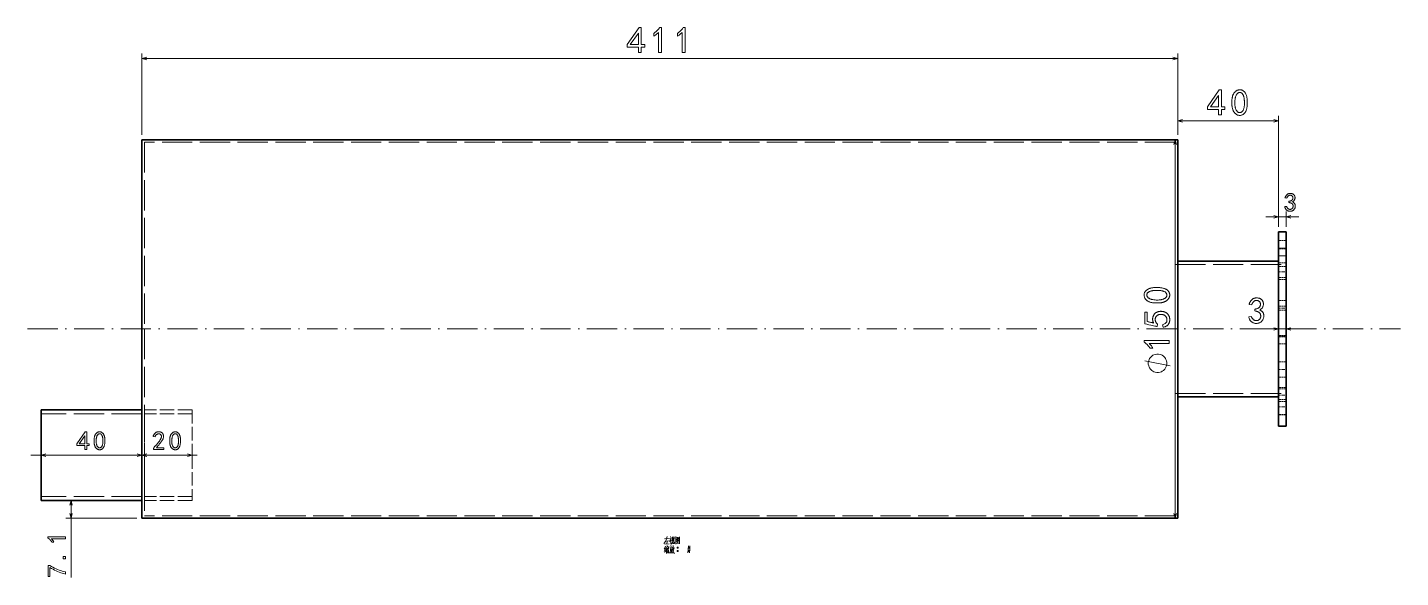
# Model space of a CAD drawing. Extents: x 89 to 955, y 8 to 823.
# Drawn here: x 410 to 955, y 605 to 823 of the extents above; entities that cross this region are included whole.
import ezdxf

# ---------------------------------------------------------------- set-up
doc = ezdxf.new("R2010")
doc.units = 0
doc.linetypes.add('DASHDOT', pattern=[18.5, 12, -3, 0.5, -3])
doc.linetypes.add('DASHED', pattern=[15, 12, -3])

msp = doc.modelspace()

# ---------------------------------------------------------------- linework, layer by layer
at = {"color": 3, "lineweight": 13}
for p, q in [((455.13, 780.56), (455.13, 812.75)), ((866.13, 780.56), (866.13, 812.75)), ((455.13, 810.75), (866.13, 810.75)), ((866.13, 780.56), (866.13, 788.01)), ((866.13, 786.01), (906.13, 786.01)), ((906.13, 744.06), (906.13, 788.01)), ((865.13, 628.56), (865.13, 778.56)), ((901.13, 748.06), (914.13, 748.06)), ((906.13, 744.06), (906.13, 750.06)), ((909.13, 744.06), (909.13, 750.06)), ((893.73, 703.56), (914.13, 703.56)), ((415.13, 653.56), (455.13, 653.56)), ((455.13, 653.56), (475.13, 653.56)), ((454.13, 635.66), (425.01, 635.66)), ((427.01, 605.08), (427.01, 635.66)), ((453.13, 628.56), (425.01, 628.56))]:
    msp.add_line(p, q, dxfattribs=at)
at = {"color": 7, "lineweight": 35}
for p, q in [((455.13, 778.56), (455.13, 703.56)), ((456.13, 778.56), (455.13, 778.56)), ((865.13, 778.56), (456.13, 778.56)), ((865.13, 778.56), (866.13, 778.56)), ((866.13, 703.56), (866.13, 778.56)), ((906.13, 703.56), (906.13, 742.06)), ((906.13, 742.06), (909.13, 742.06)), ((909.13, 703.56), (909.13, 742.06)), ((866.13, 730.46), (906.13, 730.46)), ((455.13, 703.56), (455.13, 628.56)), ((866.13, 628.56), (866.13, 703.56)), ((906.13, 665.06), (906.13, 703.56)), ((909.13, 665.06), (909.13, 703.56)), ((866.13, 676.66), (906.13, 676.66)), ((415.13, 671.46), (415.13, 653.56)), ((455.13, 671.46), (415.13, 671.46)), ((906.13, 665.06), (909.13, 665.06)), ((415.13, 653.56), (415.13, 635.66)), ((455.13, 635.66), (415.13, 635.66)), ((456.13, 628.56), (455.13, 628.56)), ((865.13, 628.56), (456.13, 628.56)), ((865.13, 628.56), (866.13, 628.56))]:
    msp.add_line(p, q, dxfattribs=at)
at = {"color": 7, "linetype": 'DASHED', "lineweight": 13}
for p, q in [((456.13, 777.56), (456.13, 703.56)), ((865.13, 777.56), (456.13, 777.56)), ((865.13, 777.56), (865.13, 703.56)), ((865.13, 729.06), (909.13, 729.06)), ((456.13, 703.56), (456.13, 629.56)), ((865.13, 703.56), (865.13, 629.56)), ((865.13, 678.06), (909.13, 678.06)), ((455.13, 669.96), (415.13, 669.96)), ((455.13, 637.16), (415.13, 637.16)), ((865.13, 629.56), (456.13, 629.56))]:
    msp.add_line(p, q, dxfattribs=at)
at = {"color": 7, "linetype": 'DASHDOT', "lineweight": 13, "ltscale": 0.089999}
for p, q in [((905.83, 735.56), (909.43, 735.56)), ((905.83, 732.56), (909.43, 732.56)), ((905.83, 726.19), (909.43, 726.19)), ((905.83, 711.84), (909.43, 711.84)), ((905.83, 700.77), (909.43, 700.77)), ((905.83, 687.56), (909.43, 687.56)), ((905.83, 677.35), (909.43, 677.35)), ((905.83, 672.65), (909.43, 672.65))]:
    msp.add_line(p, q, dxfattribs=at)
at = {"color": 7, "linetype": 'DASHED', "lineweight": 13, "ltscale": 0.075}
for p, q in [((906.13, 738.61), (909.13, 738.61)), ((906.13, 735.61), (909.13, 735.61)), ((906.13, 735.61), (909.13, 735.61)), ((906.13, 735.33), (909.13, 735.33)), ((906.13, 735.33), (909.13, 735.33)), ((906.13, 732.51), (909.13, 732.51)), ((906.13, 729.8), (909.13, 729.8)), ((906.13, 729.8), (909.13, 729.8)), ((906.13, 728.35), (909.13, 728.35)), ((906.13, 728.35), (909.13, 728.35)), ((906.13, 724.03), (909.13, 724.03)), ((906.13, 724.03), (909.13, 724.03)), ((906.13, 723.14), (909.13, 723.14)), ((906.13, 723.14), (909.13, 723.14)), ((906.13, 714.89), (909.13, 714.89)), ((906.13, 714.89), (909.13, 714.89)), ((906.13, 712.63), (909.13, 712.63)), ((906.13, 712.63), (909.13, 712.63)), ((906.13, 711.05), (909.13, 711.05)), ((906.13, 711.05), (909.13, 711.05)), ((906.13, 701.04), (909.13, 701.04)), ((906.13, 701.04), (909.13, 701.04)), ((906.13, 700.51), (909.13, 700.51)), ((906.13, 700.51), (909.13, 700.51)), ((906.13, 697.72), (909.13, 697.72)), ((906.13, 697.72), (909.13, 697.72)), ((906.13, 690.61), (909.13, 690.61)), ((906.13, 690.61), (909.13, 690.61)), ((906.13, 684.51), (909.13, 684.51)), ((906.13, 684.51), (909.13, 684.51)), ((906.13, 680.4), (909.13, 680.4)), ((906.13, 680.4), (909.13, 680.4)), ((906.13, 679.85), (909.13, 679.85)), ((906.13, 679.85), (909.13, 679.85)), ((906.13, 675.6), (909.13, 675.6)), ((906.13, 675.6), (909.13, 675.6)), ((906.13, 674.85), (909.13, 674.85)), ((906.13, 674.85), (909.13, 674.85)), ((906.13, 669.71), (909.13, 669.71)), ((906.13, 669.71), (909.13, 669.71)), ((906.13, 669.6), (909.13, 669.6)), ((906.13, 669.6), (909.13, 669.6))]:
    msp.add_line(p, q, dxfattribs=at)
at = {"color": 7, "linetype": 'DASHDOT', "lineweight": 13}
for p, q in [((409.73, 703.56), (954.53, 703.56)), ((459.13, 653.56), (411.13, 653.56)), ((477.03, 653.56), (454.23, 653.56))]:
    msp.add_line(p, q, dxfattribs=at)
at = {"color": 7, "linetype": 'DASHED', "lineweight": 13, "ltscale": 0.475}
for p, q in [((475.13, 671.46), (456.13, 671.46)), ((475.13, 669.96), (456.13, 669.96)), ((475.13, 637.16), (456.13, 637.16)), ((475.13, 635.66), (456.13, 635.66))]:
    msp.add_line(p, q, dxfattribs=at)
at = {"color": 7, "linetype": 'DASHED', "lineweight": 13, "ltscale": 0.447501}
for p, q in [((475.13, 671.46), (475.13, 653.56)), ((475.13, 653.56), (475.13, 635.66))]:
    msp.add_line(p, q, dxfattribs=at)
at = {"color": 7, "linetype": 'DASHED', "lineweight": 13, "ltscale": 0.410001}
for p, q in [((455.13, 669.96), (455.13, 653.56)), ((456.13, 669.96), (456.13, 653.56)), ((455.13, 653.56), (455.13, 637.16)), ((456.13, 653.56), (456.13, 637.16))]:
    msp.add_line(p, q, dxfattribs=at)
at = {"color": 3, "lineweight": 13}
for points in [[(652.16, 815.29), (647.71, 815.29), (647.71, 816.27), (652.39, 823.04), (653.26, 823.04), (653.26, 816.27), (654.64, 816.27), (654.64, 815.29), (653.26, 815.29), (653.26, 813.09), (652.16, 813.09)], [(660.13, 821.07), (659.98, 820.92), (659.82, 820.77), (659.65, 820.62), (659.47, 820.48), (659.28, 820.33), (659.09, 820.19), (658.88, 820.05), (658.67, 819.9), (658.45, 819.76), (658.23, 819.62), (658.23, 820.72), (658.51, 820.92), (658.78, 821.13), (659.05, 821.34), (659.3, 821.56), (659.54, 821.79), (659.77, 822.03), (659.99, 822.27), (660.21, 822.52), (660.41, 822.77), (660.6, 823.04), (661.29, 823.04), (661.29, 813.09), (660.13, 813.09)], [(669.5, 821.07), (669.34, 820.92), (669.18, 820.77), (669.01, 820.62), (668.83, 820.48), (668.65, 820.33), (668.45, 820.19), (668.25, 820.05), (668.04, 819.9), (667.82, 819.76), (667.59, 819.62), (667.59, 820.72), (667.87, 820.92), (668.15, 821.13), (668.41, 821.34), (668.66, 821.56), (668.91, 821.79), (669.14, 822.03), (669.36, 822.27), (669.57, 822.52), (669.77, 822.77), (669.96, 823.04), (670.65, 823.04), (670.65, 813.09), (669.5, 813.09)], [(652.16, 816.27), (652.16, 820.84), (648.92, 816.27)], [(882.36, 790.55), (877.91, 790.55), (877.91, 791.54), (882.59, 798.3), (883.45, 798.3), (883.45, 791.54), (884.84, 791.54), (884.84, 790.55), (883.45, 790.55), (883.45, 788.36), (882.36, 788.36)], [(882.36, 791.54), (882.36, 796.1), (879.12, 791.54)], [(887.62, 793.88), (887.63, 794.18), (887.65, 794.46), (887.68, 794.74), (887.71, 795), (887.75, 795.25), (887.8, 795.49), (887.85, 795.71), (887.91, 795.92), (887.98, 796.12), (888.05, 796.3), (888.13, 796.48), (888.21, 796.65), (888.3, 796.81), (888.4, 796.97), (888.51, 797.12), (888.62, 797.26), (888.73, 797.4), (888.85, 797.53), (888.98, 797.66), (889.12, 797.78), (889.26, 797.89), (889.41, 797.99), (889.56, 798.07), (889.73, 798.15), (889.89, 798.21), (890.07, 798.26), (890.25, 798.3), (890.43, 798.33), (890.63, 798.35), (890.82, 798.36), (891.02, 798.35), (891.22, 798.32), (891.41, 798.28), (891.59, 798.22), (891.77, 798.15), (891.94, 798.05), (892.11, 797.95), (892.28, 797.82), (892.43, 797.68), (892.59, 797.52), (892.73, 797.35), (892.87, 797.17), (892.99, 796.98), (893.11, 796.78), (893.21, 796.57), (893.3, 796.36), (893.38, 796.13), (893.46, 795.9), (893.52, 795.66), (893.57, 795.41), (893.61, 795.15), (893.65, 794.88), (893.68, 794.61), (893.7, 794.33), (893.72, 794.04), (893.73, 793.75), (893.74, 793.44), (893.74, 793.13), (893.73, 792.81), (893.71, 792.49), (893.69, 792.17), (893.66, 791.85), (893.63, 791.56), (893.58, 791.27), (893.53, 790.99), (893.47, 790.73), (893.4, 790.48), (893.32, 790.24), (893.23, 790.02), (893.14, 789.8), (893.03, 789.6), (892.92, 789.41), (892.8, 789.23), (892.67, 789.07), (892.52, 788.92), (892.37, 788.78), (892.21, 788.66), (892.04, 788.54), (891.85, 788.44), (891.66, 788.36), (891.47, 788.28), (891.27, 788.23), (891.07, 788.19), (890.88, 788.18), (890.68, 788.18), (890.48, 788.19), (890.29, 788.23), (890.09, 788.28), (889.89, 788.35), (889.7, 788.44), (889.51, 788.54), (889.33, 788.65), (889.16, 788.77), (889, 788.89), (888.86, 789.01), (888.73, 789.15), (888.61, 789.29), (888.5, 789.43), (888.4, 789.58), (888.31, 789.74), (888.23, 789.91), (888.16, 790.07), (888.09, 790.24), (888.02, 790.4), (887.96, 790.57), (887.91, 790.75), (887.86, 790.92), (887.81, 791.09), (887.77, 791.27), (887.73, 791.45), (887.7, 791.63), (887.67, 791.83), (887.65, 792.04), (887.63, 792.27), (887.62, 792.5), (887.61, 792.75), (887.6, 793.01), (887.6, 793.29), (887.61, 793.58)], [(888.83, 794.22), (888.8, 793.91), (888.78, 793.6), (888.77, 793.3), (888.77, 793.01), (888.77, 792.72), (888.79, 792.44), (888.81, 792.17), (888.85, 791.9), (888.89, 791.64), (888.95, 791.39), (889.01, 791.15), (889.08, 790.92), (889.15, 790.71), (889.24, 790.51), (889.33, 790.33), (889.43, 790.16), (889.53, 790.01), (889.65, 789.86), (889.77, 789.74), (889.9, 789.63), (890.03, 789.53), (890.17, 789.45), (890.3, 789.39), (890.44, 789.35), (890.57, 789.32), (890.71, 789.31), (890.84, 789.31), (890.98, 789.33), (891.12, 789.37), (891.26, 789.43), (891.39, 789.5), (891.52, 789.58), (891.64, 789.67), (891.75, 789.78), (891.86, 789.9), (891.96, 790.04), (892.05, 790.18), (892.13, 790.34), (892.2, 790.51), (892.27, 790.7), (892.33, 790.89), (892.38, 791.09), (892.43, 791.29), (892.47, 791.49), (892.51, 791.69), (892.54, 791.9), (892.56, 792.12), (892.58, 792.33), (892.58, 792.55), (892.59, 792.78), (892.59, 793), (892.58, 793.22), (892.58, 793.44), (892.57, 793.65), (892.57, 793.85), (892.56, 794.06), (892.55, 794.26), (892.53, 794.45), (892.52, 794.64), (892.5, 794.83), (892.48, 795.01), (892.45, 795.19), (892.42, 795.37), (892.38, 795.54), (892.33, 795.71), (892.27, 795.88), (892.21, 796.04), (892.14, 796.2), (892.06, 796.35), (891.98, 796.51), (891.89, 796.65), (891.8, 796.78), (891.69, 796.89), (891.59, 796.99), (891.48, 797.08), (891.36, 797.15), (891.23, 797.2), (891.1, 797.25), (890.97, 797.27), (890.82, 797.29), (890.68, 797.28), (890.54, 797.27), (890.41, 797.23), (890.27, 797.19), (890.15, 797.12), (890.02, 797.04), (889.9, 796.94), (889.78, 796.83), (889.66, 796.71), (889.55, 796.56), (889.45, 796.41), (889.35, 796.23), (889.26, 796.04), (889.17, 795.83), (889.1, 795.6), (889.03, 795.36), (888.97, 795.1), (888.91, 794.83), (888.87, 794.53)], [(908.59, 752.04), (909.32, 752.16), (909.35, 752.06), (909.39, 751.96), (909.43, 751.86), (909.48, 751.77), (909.53, 751.68), (909.58, 751.59), (909.64, 751.51), (909.71, 751.43), (909.77, 751.36), (909.84, 751.29), (909.92, 751.22), (910, 751.17), (910.08, 751.12), (910.16, 751.07), (910.25, 751.04), (910.35, 751.01), (910.44, 750.99), (910.54, 750.97), (910.65, 750.97), (910.75, 750.97), (910.86, 750.97), (910.96, 750.99), (911.06, 751.01), (911.16, 751.05), (911.24, 751.09), (911.33, 751.14), (911.41, 751.19), (911.49, 751.26), (911.56, 751.33), (911.62, 751.41), (911.69, 751.5), (911.74, 751.59), (911.79, 751.68), (911.82, 751.77), (911.86, 751.87), (911.88, 751.96), (911.9, 752.07), (911.91, 752.17), (911.91, 752.27), (911.91, 752.38), (911.9, 752.49), (911.88, 752.59), (911.85, 752.69), (911.82, 752.78), (911.78, 752.87), (911.74, 752.95), (911.68, 753.03), (911.62, 753.1), (911.56, 753.17), (911.48, 753.23), (911.4, 753.29), (911.31, 753.35), (911.21, 753.4), (911.1, 753.45), (910.98, 753.49), (910.85, 753.53), (910.72, 753.57), (910.57, 753.6), (910.41, 753.63), (910.25, 753.66), (910.25, 754.18), (910.41, 754.2), (910.57, 754.23), (910.72, 754.26), (910.85, 754.29), (910.98, 754.33), (911.1, 754.38), (911.21, 754.43), (911.31, 754.49), (911.4, 754.56), (911.48, 754.63), (911.56, 754.7), (911.62, 754.78), (911.67, 754.87), (911.72, 754.95), (911.76, 755.05), (911.79, 755.14), (911.81, 755.25), (911.83, 755.35), (911.83, 755.46), (911.83, 755.58), (911.81, 755.69), (911.79, 755.8), (911.76, 755.9), (911.72, 756), (911.67, 756.08), (911.62, 756.17), (911.55, 756.24), (911.48, 756.31), (911.39, 756.37), (911.3, 756.43), (911.2, 756.48), (911.1, 756.51), (911, 756.54), (910.9, 756.56), (910.8, 756.57), (910.7, 756.58), (910.59, 756.57), (910.48, 756.55), (910.38, 756.52), (910.27, 756.49), (910.16, 756.44), (910.06, 756.38), (909.96, 756.3), (909.87, 756.21), (909.78, 756.1), (909.69, 755.98), (909.61, 755.85), (909.54, 755.7), (909.47, 755.53), (909.4, 755.36), (908.67, 755.48), (908.72, 755.62), (908.77, 755.76), (908.83, 755.89), (908.89, 756.02), (908.96, 756.14), (909.03, 756.26), (909.1, 756.38), (909.18, 756.49), (909.25, 756.59), (909.34, 756.69), (909.43, 756.78), (909.52, 756.87), (909.62, 756.95), (909.73, 757.01), (909.84, 757.08), (909.96, 757.13), (910.08, 757.17), (910.21, 757.21), (910.35, 757.24), (910.49, 757.26), (910.64, 757.27), (910.78, 757.28), (910.91, 757.28), (911.04, 757.27), (911.17, 757.25), (911.3, 757.23), (911.42, 757.2), (911.54, 757.17), (911.65, 757.12), (911.77, 757.08), (911.87, 757.02), (911.97, 756.96), (912.06, 756.89), (912.15, 756.82), (912.23, 756.74), (912.3, 756.66), (912.37, 756.57), (912.43, 756.47), (912.49, 756.37), (912.53, 756.27), (912.58, 756.16), (912.61, 756.04), (912.63, 755.93), (912.65, 755.81), (912.66, 755.69), (912.66, 755.57), (912.66, 755.45), (912.64, 755.33), (912.62, 755.2), (912.6, 755.07), (912.56, 754.94), (912.51, 754.82), (912.44, 754.7), (912.37, 754.58), (912.28, 754.47), (912.18, 754.35), (912.07, 754.25), (911.95, 754.14), (911.81, 754.04), (911.66, 753.94), (911.78, 753.89), (911.88, 753.83), (911.98, 753.77), (912.08, 753.71), (912.17, 753.64), (912.25, 753.56), (912.33, 753.48), (912.4, 753.4), (912.47, 753.31), (912.53, 753.21), (912.59, 753.11), (912.64, 753.01), (912.68, 752.89), (912.71, 752.77), (912.74, 752.65), (912.75, 752.52), (912.76, 752.38), (912.76, 752.24), (912.75, 752.09), (912.74, 751.94), (912.71, 751.78), (912.68, 751.63), (912.63, 751.49), (912.58, 751.35), (912.51, 751.22), (912.43, 751.1), (912.35, 750.98), (912.25, 750.87), (912.15, 750.76), (912.03, 750.66), (911.91, 750.57), (911.78, 750.49), (911.65, 750.42), (911.52, 750.35), (911.38, 750.3), (911.24, 750.26), (911.1, 750.23), (910.95, 750.21), (910.81, 750.2), (910.65, 750.2), (910.5, 750.21), (910.35, 750.22), (910.21, 750.25), (910.07, 750.28), (909.93, 750.33), (909.8, 750.38), (909.68, 750.44), (909.55, 750.51), (909.43, 750.59), (909.32, 750.68), (909.21, 750.78), (909.11, 750.89), (909.01, 751), (908.93, 751.12), (908.85, 751.25), (908.78, 751.39), (908.72, 751.54), (908.67, 751.7), (908.63, 751.86)], [(857.26, 713.88), (856.96, 713.89), (856.68, 713.91), (856.4, 713.94), (856.14, 713.98), (855.89, 714.02), (855.65, 714.06), (855.43, 714.11), (855.22, 714.17), (855.02, 714.24), (854.84, 714.31), (854.66, 714.39), (854.49, 714.47), (854.33, 714.57), (854.17, 714.66), (854.02, 714.77), (853.88, 714.88), (853.74, 714.99), (853.61, 715.12), (853.48, 715.25), (853.36, 715.38), (853.25, 715.52), (853.15, 715.67), (853.07, 715.83), (852.99, 715.99), (852.93, 716.15), (852.88, 716.33), (852.84, 716.51), (852.81, 716.69), (852.79, 716.89), (852.78, 717.09), (852.79, 717.29), (852.82, 717.48), (852.86, 717.67), (852.92, 717.85), (852.99, 718.03), (853.09, 718.21), (853.2, 718.37), (853.32, 718.54), (853.46, 718.7), (853.62, 718.85), (853.79, 718.99), (853.98, 719.13), (854.16, 719.25), (854.36, 719.37), (854.57, 719.47), (854.78, 719.56), (855.01, 719.65), (855.24, 719.72), (855.48, 719.78), (855.73, 719.83), (855.99, 719.87), (856.26, 719.91), (856.53, 719.94), (856.81, 719.97), (857.1, 719.98), (857.39, 719.99), (857.7, 720), (858.01, 720), (858.33, 719.99), (858.65, 719.98), (858.97, 719.95), (859.29, 719.93), (859.59, 719.89), (859.87, 719.84), (860.15, 719.79), (860.41, 719.73), (860.66, 719.66), (860.9, 719.58), (861.13, 719.49), (861.34, 719.4), (861.54, 719.29), (861.73, 719.18), (861.91, 719.06), (862.07, 718.93), (862.22, 718.78), (862.36, 718.63), (862.48, 718.47), (862.6, 718.3), (862.7, 718.12), (862.78, 717.92), (862.86, 717.73), (862.91, 717.53), (862.95, 717.33), (862.96, 717.14), (862.96, 716.94), (862.95, 716.74), (862.91, 716.55), (862.86, 716.35), (862.79, 716.16), (862.7, 715.96), (862.6, 715.77), (862.49, 715.59), (862.37, 715.42), (862.25, 715.27), (862.13, 715.12), (861.99, 714.99), (861.85, 714.87), (861.71, 714.76), (861.56, 714.66), (861.4, 714.57), (861.23, 714.49), (861.07, 714.42), (860.9, 714.35), (860.74, 714.28), (860.57, 714.22), (860.39, 714.17), (860.22, 714.12), (860.05, 714.07), (859.87, 714.03), (859.69, 713.99), (859.51, 713.96), (859.31, 713.93), (859.1, 713.91), (858.87, 713.89), (858.64, 713.88), (858.39, 713.87), (858.13, 713.86), (857.85, 713.86), (857.56, 713.87)], [(856.92, 715.09), (857.23, 715.06), (857.54, 715.04), (857.84, 715.03), (858.13, 715.03), (858.42, 715.03), (858.7, 715.05), (858.97, 715.08), (859.24, 715.11), (859.5, 715.15), (859.75, 715.21), (859.99, 715.27), (860.22, 715.34), (860.43, 715.41), (860.63, 715.5), (860.81, 715.59), (860.98, 715.69), (861.14, 715.8), (861.28, 715.91), (861.4, 716.03), (861.51, 716.16), (861.61, 716.29), (861.69, 716.43), (861.75, 716.56), (861.79, 716.7), (861.82, 716.83), (861.84, 716.97), (861.83, 717.11), (861.81, 717.24), (861.77, 717.38), (861.71, 717.52), (861.64, 717.65), (861.56, 717.78), (861.47, 717.9), (861.36, 718.01), (861.24, 718.12), (861.1, 718.22), (860.96, 718.31), (860.8, 718.39), (860.63, 718.46), (860.44, 718.53), (860.25, 718.59), (860.05, 718.65), (859.86, 718.69), (859.65, 718.73), (859.45, 718.77), (859.24, 718.8), (859.02, 718.82), (858.81, 718.84), (858.59, 718.85), (858.36, 718.85), (858.14, 718.85), (857.92, 718.85), (857.7, 718.84), (857.49, 718.84), (857.29, 718.83), (857.08, 718.82), (856.88, 718.81), (856.69, 718.79), (856.5, 718.78), (856.31, 718.76), (856.13, 718.74), (855.95, 718.71), (855.77, 718.68), (855.6, 718.64), (855.43, 718.59), (855.26, 718.53), (855.1, 718.47), (854.94, 718.4), (854.79, 718.33), (854.63, 718.24), (854.49, 718.15), (854.36, 718.06), (854.25, 717.96), (854.15, 717.85), (854.06, 717.74), (853.99, 717.62), (853.94, 717.49), (853.89, 717.36), (853.87, 717.23), (853.85, 717.09), (853.86, 716.94), (853.87, 716.8), (853.91, 716.67), (853.96, 716.54), (854.02, 716.41), (854.1, 716.28), (854.2, 716.16), (854.31, 716.04), (854.43, 715.93), (854.58, 715.81), (854.73, 715.71), (854.91, 715.61), (855.1, 715.52), (855.31, 715.44), (855.54, 715.36), (855.78, 715.29), (856.04, 715.23), (856.31, 715.18), (856.61, 715.13)], [(894.31, 708.39), (895.35, 708.57), (895.4, 708.42), (895.45, 708.28), (895.52, 708.14), (895.58, 708.01), (895.65, 707.88), (895.73, 707.76), (895.82, 707.64), (895.91, 707.53), (896, 707.42), (896.1, 707.32), (896.21, 707.23), (896.32, 707.15), (896.44, 707.08), (896.56, 707.01), (896.69, 706.96), (896.82, 706.92), (896.96, 706.89), (897.1, 706.87), (897.25, 706.86), (897.4, 706.86), (897.56, 706.87), (897.7, 706.9), (897.84, 706.93), (897.98, 706.98), (898.1, 707.03), (898.22, 707.1), (898.34, 707.19), (898.45, 707.28), (898.55, 707.38), (898.65, 707.5), (898.73, 707.62), (898.81, 707.75), (898.88, 707.88), (898.93, 708.01), (898.98, 708.15), (899.01, 708.29), (899.04, 708.43), (899.05, 708.58), (899.06, 708.73), (899.05, 708.88), (899.03, 709.04), (899.01, 709.18), (898.97, 709.32), (898.93, 709.45), (898.87, 709.58), (898.8, 709.7), (898.73, 709.81), (898.64, 709.91), (898.55, 710.01), (898.44, 710.1), (898.33, 710.18), (898.2, 710.26), (898.05, 710.34), (897.9, 710.4), (897.73, 710.47), (897.54, 710.53), (897.35, 710.58), (897.14, 710.63), (896.92, 710.67), (896.68, 710.71), (896.68, 711.46), (896.92, 711.48), (897.14, 711.52), (897.35, 711.56), (897.54, 711.61), (897.73, 711.67), (897.9, 711.74), (898.05, 711.82), (898.2, 711.9), (898.33, 711.99), (898.44, 712.09), (898.55, 712.2), (898.64, 712.31), (898.72, 712.43), (898.79, 712.56), (898.84, 712.69), (898.88, 712.83), (898.91, 712.98), (898.93, 713.13), (898.94, 713.29), (898.93, 713.45), (898.92, 713.61), (898.89, 713.77), (898.84, 713.91), (898.79, 714.05), (898.72, 714.17), (898.64, 714.29), (898.54, 714.4), (898.44, 714.5), (898.32, 714.59), (898.18, 714.67), (898.04, 714.73), (897.9, 714.79), (897.76, 714.83), (897.61, 714.86), (897.47, 714.87), (897.32, 714.88), (897.17, 714.87), (897.02, 714.84), (896.86, 714.8), (896.71, 714.75), (896.56, 714.68), (896.41, 714.59), (896.27, 714.48), (896.14, 714.35), (896.01, 714.2), (895.89, 714.03), (895.77, 713.84), (895.66, 713.62), (895.56, 713.39), (895.47, 713.13), (894.43, 713.31), (894.5, 713.51), (894.58, 713.71), (894.66, 713.9), (894.74, 714.08), (894.84, 714.26), (894.94, 714.43), (895.04, 714.59), (895.15, 714.75), (895.26, 714.9), (895.38, 715.04), (895.51, 715.17), (895.64, 715.3), (895.78, 715.4), (895.93, 715.5), (896.09, 715.59), (896.26, 715.67), (896.44, 715.73), (896.63, 715.78), (896.82, 715.82), (897.03, 715.85), (897.23, 715.87), (897.43, 715.88), (897.63, 715.88), (897.82, 715.86), (898, 715.84), (898.18, 715.81), (898.36, 715.77), (898.53, 715.72), (898.69, 715.66), (898.85, 715.59), (899, 715.51), (899.14, 715.42), (899.27, 715.33), (899.4, 715.22), (899.51, 715.11), (899.62, 714.99), (899.71, 714.87), (899.8, 714.73), (899.88, 714.59), (899.95, 714.43), (900, 714.28), (900.05, 714.12), (900.09, 713.95), (900.11, 713.79), (900.13, 713.62), (900.13, 713.45), (900.12, 713.27), (900.1, 713.09), (900.07, 712.91), (900.03, 712.73), (899.98, 712.55), (899.91, 712.37), (899.82, 712.19), (899.71, 712.03), (899.58, 711.86), (899.44, 711.7), (899.28, 711.55), (899.11, 711.4), (898.91, 711.25), (898.7, 711.11), (898.86, 711.04), (899.01, 710.96), (899.16, 710.87), (899.29, 710.78), (899.42, 710.68), (899.54, 710.57), (899.65, 710.45), (899.76, 710.33), (899.86, 710.2), (899.95, 710.07), (900.03, 709.93), (900.1, 709.77), (900.15, 709.61), (900.2, 709.45), (900.24, 709.27), (900.26, 709.08), (900.27, 708.89), (900.27, 708.68), (900.26, 708.47), (900.24, 708.25), (900.2, 708.03), (900.15, 707.82), (900.08, 707.61), (900, 707.42), (899.91, 707.23), (899.8, 707.05), (899.68, 706.88), (899.54, 706.72), (899.39, 706.57), (899.22, 706.43), (899.05, 706.3), (898.87, 706.18), (898.68, 706.08), (898.49, 705.99), (898.3, 705.92), (898.1, 705.86), (897.9, 705.81), (897.69, 705.78), (897.48, 705.76), (897.26, 705.76), (897.04, 705.78), (896.83, 705.8), (896.63, 705.84), (896.43, 705.89), (896.23, 705.95), (896.04, 706.03), (895.86, 706.12), (895.69, 706.22), (895.52, 706.33), (895.35, 706.46), (895.19, 706.6), (895.05, 706.75), (894.92, 706.91), (894.8, 707.09), (894.69, 707.27), (894.59, 707.47), (894.5, 707.68), (894.43, 707.91), (894.36, 708.15)], [(860.07, 705.27), (860.37, 705.35), (860.64, 705.45), (860.88, 705.56), (861.09, 705.68), (861.28, 705.81), (861.44, 705.96), (861.57, 706.11), (861.68, 706.28), (861.75, 706.46), (861.8, 706.65), (861.83, 706.85), (861.85, 707.03), (861.86, 707.21), (861.85, 707.38), (861.84, 707.54), (861.81, 707.7), (861.78, 707.84), (861.73, 707.98), (861.67, 708.12), (861.6, 708.24), (861.52, 708.36), (861.44, 708.47), (861.35, 708.58), (861.26, 708.67), (861.17, 708.76), (861.07, 708.85), (860.96, 708.92), (860.85, 708.99), (860.74, 709.05), (860.62, 709.11), (860.49, 709.16), (860.37, 709.2), (860.24, 709.24), (860.11, 709.27), (859.97, 709.3), (859.84, 709.32), (859.7, 709.33), (859.55, 709.34), (859.41, 709.34), (859.26, 709.34), (859.11, 709.33), (858.97, 709.31), (858.83, 709.29), (858.69, 709.26), (858.56, 709.22), (858.44, 709.18), (858.32, 709.13), (858.2, 709.07), (858.09, 709.01), (857.99, 708.94), (857.89, 708.86), (857.79, 708.78), (857.71, 708.69), (857.63, 708.6), (857.55, 708.51), (857.49, 708.41), (857.43, 708.31), (857.38, 708.21), (857.33, 708.1), (857.29, 707.98), (857.26, 707.86), (857.24, 707.74), (857.22, 707.62), (857.21, 707.5), (857.21, 707.37), (857.21, 707.24), (857.22, 707.1), (857.24, 706.96), (857.26, 706.82), (857.29, 706.68), (857.33, 706.54), (857.38, 706.4), (857.44, 706.27), (857.51, 706.14), (857.58, 706.02), (857.67, 705.91), (857.76, 705.8), (857.87, 705.69), (857.98, 705.59), (858.1, 705.5), (857.99, 704.51), (857.87, 704.55), (857.68, 704.59), (857.39, 704.66), (857.02, 704.74), (856.57, 704.85), (856.03, 704.96), (855.41, 705.1), (854.69, 705.25), (853.9, 705.42), (853.02, 705.61), (853.02, 710.18), (854.06, 710.18), (854.06, 706.48), (854.36, 706.42), (854.65, 706.36), (854.94, 706.31), (855.2, 706.25), (855.46, 706.19), (855.7, 706.13), (855.93, 706.07), (856.15, 706.02), (856.35, 705.96), (856.54, 705.9), (856.46, 706.07), (856.4, 706.24), (856.34, 706.41), (856.29, 706.58), (856.25, 706.74), (856.21, 706.9), (856.19, 707.06), (856.17, 707.21), (856.16, 707.37), (856.17, 707.52), (856.17, 707.67), (856.19, 707.82), (856.21, 707.97), (856.24, 708.11), (856.27, 708.26), (856.3, 708.4), (856.35, 708.54), (856.4, 708.68), (856.45, 708.83), (856.51, 708.96), (856.58, 709.1), (856.65, 709.23), (856.72, 709.35), (856.8, 709.46), (856.89, 709.56), (856.98, 709.66), (857.07, 709.75), (857.17, 709.83), (857.27, 709.91), (857.38, 709.98), (857.49, 710.04), (857.6, 710.1), (857.71, 710.15), (857.82, 710.2), (857.93, 710.25), (858.04, 710.3), (858.15, 710.34), (858.26, 710.37), (858.37, 710.41), (858.48, 710.44), (858.59, 710.47), (858.7, 710.49), (858.82, 710.51), (858.93, 710.53), (859.05, 710.54), (859.17, 710.55), (859.29, 710.56), (859.41, 710.56), (859.54, 710.56), (859.66, 710.55), (859.79, 710.55), (859.92, 710.53), (860.05, 710.52), (860.18, 710.5), (860.31, 710.47), (860.44, 710.45), (860.57, 710.41), (860.7, 710.38), (860.83, 710.34), (860.96, 710.29), (861.09, 710.25), (861.22, 710.19), (861.34, 710.13), (861.46, 710.07), (861.57, 710.01), (861.68, 709.93), (861.78, 709.86), (861.88, 709.78), (861.97, 709.69), (862.06, 709.6), (862.15, 709.51), (862.23, 709.41), (862.31, 709.3), (862.38, 709.2), (862.45, 709.09), (862.52, 708.97), (862.58, 708.85), (862.64, 708.73), (862.7, 708.6), (862.76, 708.47), (862.8, 708.34), (862.85, 708.2), (862.88, 708.06), (862.91, 707.91), (862.94, 707.76), (862.95, 707.6), (862.96, 707.44), (862.97, 707.28), (862.97, 707.11), (862.96, 706.94), (862.94, 706.77), (862.91, 706.6), (862.88, 706.43), (862.83, 706.26), (862.77, 706.1), (862.7, 705.93), (862.62, 705.77), (862.53, 705.61), (862.43, 705.45), (862.32, 705.29), (862.2, 705.14), (862.06, 705), (861.9, 704.87), (861.73, 704.75), (861.54, 704.64), (861.34, 704.53), (861.12, 704.44), (860.88, 704.36), (860.63, 704.29), (860.36, 704.22)], [(854.81, 697.87), (854.96, 697.71), (855.11, 697.55), (855.25, 697.38), (855.4, 697.2), (855.54, 697.01), (855.69, 696.82), (855.83, 696.62), (855.97, 696.41), (856.11, 696.19), (856.25, 695.96), (855.15, 695.96), (854.95, 696.24), (854.75, 696.52), (854.53, 696.78), (854.31, 697.03), (854.08, 697.27), (853.85, 697.51), (853.61, 697.73), (853.36, 697.94), (853.1, 698.14), (852.84, 698.33), (852.84, 699.02), (862.78, 699.02), (862.78, 697.87)], [(858.13, 693.63), (857.8, 693.63), (857.13, 693.46), (856.63, 693.3), (856.3, 693.13), (855.8, 692.8), (855.3, 692.3), (854.96, 691.8), (854.8, 691.46), (854.63, 690.96), (854.46, 690.3), (854.46, 689.96), (854.46, 689.63), (854.63, 688.96), (854.8, 688.46), (854.96, 688.13), (855.3, 687.63), (855.8, 687.13), (856.3, 686.8), (856.63, 686.63), (857.13, 686.46), (857.8, 686.3), (858.13, 686.3), (858.46, 686.3), (859.13, 686.46), (859.63, 686.63), (859.96, 686.8), (860.46, 687.13), (860.96, 687.63), (861.3, 688.13), (861.46, 688.46), (861.63, 688.96), (861.8, 689.63), (861.8, 689.96), (861.8, 690.3), (861.63, 690.96), (861.46, 691.46), (861.3, 691.8), (860.96, 692.3), (860.46, 692.8), (859.96, 693.13), (859.63, 693.3), (859.13, 693.46), (858.46, 693.63)], [(432.49, 657.34), (429.37, 657.34), (429.37, 658.03), (432.65, 662.76), (433.26, 662.76), (433.26, 658.03), (434.23, 658.03), (434.23, 657.34), (433.26, 657.34), (433.26, 655.8), (432.49, 655.8)], [(432.49, 658.03), (432.49, 661.23), (430.22, 658.03)], [(436.17, 659.67), (436.18, 659.88), (436.2, 660.08), (436.22, 660.27), (436.24, 660.45), (436.27, 660.63), (436.3, 660.79), (436.34, 660.95), (436.38, 661.1), (436.42, 661.24), (436.47, 661.37), (436.53, 661.49), (436.59, 661.61), (436.65, 661.72), (436.72, 661.83), (436.79, 661.94), (436.87, 662.04), (436.95, 662.14), (437.04, 662.23), (437.13, 662.32), (437.22, 662.4), (437.32, 662.48), (437.43, 662.54), (437.53, 662.61), (437.65, 662.66), (437.76, 662.7), (437.89, 662.74), (438.01, 662.77), (438.14, 662.79), (438.28, 662.8), (438.42, 662.8), (438.56, 662.8), (438.69, 662.78), (438.83, 662.75), (438.95, 662.71), (439.08, 662.66), (439.2, 662.59), (439.32, 662.52), (439.43, 662.43), (439.54, 662.33), (439.65, 662.22), (439.75, 662.1), (439.85, 661.97), (439.93, 661.84), (440.01, 661.7), (440.09, 661.55), (440.15, 661.4), (440.21, 661.25), (440.26, 661.08), (440.3, 660.92), (440.34, 660.74), (440.37, 660.56), (440.39, 660.37), (440.42, 660.18), (440.43, 659.99), (440.44, 659.78), (440.45, 659.58), (440.46, 659.37), (440.46, 659.15), (440.45, 658.92), (440.44, 658.7), (440.42, 658.47), (440.4, 658.25), (440.38, 658.04), (440.35, 657.84), (440.31, 657.65), (440.26, 657.47), (440.22, 657.29), (440.16, 657.12), (440.1, 656.97), (440.04, 656.82), (439.96, 656.67), (439.88, 656.54), (439.8, 656.42), (439.7, 656.3), (439.61, 656.2), (439.5, 656.1), (439.39, 656.01), (439.26, 655.93), (439.14, 655.86), (439, 655.8), (438.87, 655.75), (438.73, 655.72), (438.59, 655.69), (438.45, 655.68), (438.32, 655.68), (438.18, 655.69), (438.04, 655.71), (437.9, 655.75), (437.77, 655.8), (437.63, 655.86), (437.49, 655.94), (437.37, 656.01), (437.25, 656.09), (437.14, 656.18), (437.04, 656.26), (436.95, 656.36), (436.86, 656.46), (436.79, 656.56), (436.72, 656.66), (436.66, 656.77), (436.6, 656.89), (436.55, 657), (436.5, 657.12), (436.46, 657.24), (436.41, 657.36), (436.37, 657.48), (436.34, 657.6), (436.31, 657.72), (436.28, 657.84), (436.25, 657.97), (436.23, 658.1), (436.21, 658.24), (436.19, 658.38), (436.18, 658.54), (436.17, 658.71), (436.16, 658.88), (436.16, 659.06), (436.16, 659.26), (436.16, 659.46)], [(437.02, 659.91), (437, 659.69), (436.99, 659.48), (436.98, 659.26), (436.98, 659.06), (436.98, 658.86), (436.99, 658.66), (437.01, 658.47), (437.03, 658.29), (437.06, 658.1), (437.1, 657.93), (437.14, 657.76), (437.19, 657.6), (437.25, 657.45), (437.31, 657.31), (437.37, 657.18), (437.44, 657.07), (437.51, 656.96), (437.59, 656.86), (437.68, 656.77), (437.77, 656.69), (437.86, 656.63), (437.96, 656.57), (438.05, 656.53), (438.14, 656.5), (438.24, 656.48), (438.33, 656.47), (438.43, 656.47), (438.53, 656.49), (438.62, 656.51), (438.72, 656.55), (438.81, 656.6), (438.9, 656.66), (438.99, 656.73), (439.07, 656.8), (439.14, 656.89), (439.21, 656.98), (439.27, 657.08), (439.33, 657.19), (439.38, 657.31), (439.43, 657.44), (439.47, 657.58), (439.51, 657.71), (439.54, 657.85), (439.57, 658), (439.6, 658.14), (439.62, 658.29), (439.63, 658.44), (439.64, 658.59), (439.65, 658.74), (439.65, 658.9), (439.65, 659.06), (439.65, 659.21), (439.65, 659.36), (439.64, 659.51), (439.64, 659.65), (439.63, 659.79), (439.62, 659.93), (439.61, 660.07), (439.6, 660.2), (439.59, 660.34), (439.58, 660.46), (439.56, 660.59), (439.53, 660.71), (439.5, 660.83), (439.47, 660.95), (439.43, 661.07), (439.39, 661.18), (439.34, 661.29), (439.28, 661.4), (439.23, 661.51), (439.16, 661.61), (439.1, 661.7), (439.03, 661.78), (438.95, 661.85), (438.87, 661.91), (438.79, 661.96), (438.7, 662), (438.61, 662.03), (438.52, 662.05), (438.42, 662.06), (438.32, 662.05), (438.22, 662.04), (438.12, 662.02), (438.03, 661.98), (437.94, 661.94), (437.85, 661.88), (437.77, 661.82), (437.69, 661.74), (437.6, 661.65), (437.53, 661.55), (437.45, 661.44), (437.38, 661.32), (437.32, 661.18), (437.26, 661.03), (437.21, 660.88), (437.16, 660.71), (437.12, 660.53), (437.08, 660.33), (437.05, 660.13)], [(459.74, 655.97), (459.75, 656.09), (459.77, 656.2), (459.81, 656.32), (459.85, 656.43), (459.9, 656.54), (459.96, 656.65), (460.03, 656.76), (460.11, 656.86), (460.2, 656.96), (460.3, 657.06), (460.41, 657.16), (460.53, 657.27), (460.65, 657.4), (460.77, 657.53), (460.9, 657.68), (461.04, 657.84), (461.18, 658.01), (461.33, 658.18), (461.48, 658.37), (461.64, 658.58), (461.8, 658.78), (461.94, 658.97), (462.07, 659.15), (462.2, 659.33), (462.31, 659.49), (462.41, 659.65), (462.49, 659.79), (462.57, 659.93), (462.64, 660.06), (462.69, 660.17), (462.74, 660.29), (462.78, 660.39), (462.81, 660.5), (462.84, 660.6), (462.86, 660.7), (462.87, 660.8), (462.88, 660.89), (462.89, 660.98), (462.88, 661.06), (462.87, 661.14), (462.86, 661.22), (462.84, 661.3), (462.81, 661.37), (462.78, 661.45), (462.75, 661.51), (462.71, 661.58), (462.66, 661.64), (462.61, 661.7), (462.55, 661.76), (462.49, 661.81), (462.42, 661.86), (462.36, 661.91), (462.29, 661.94), (462.21, 661.97), (462.14, 662), (462.06, 662.02), (461.99, 662.03), (461.91, 662.04), (461.82, 662.04), (461.74, 662.03), (461.66, 662.02), (461.57, 662.01), (461.49, 661.99), (461.41, 661.96), (461.33, 661.93), (461.25, 661.9), (461.17, 661.86), (461.09, 661.81), (461.01, 661.77), (460.93, 661.71), (460.86, 661.65), (460.78, 661.59), (460.72, 661.52), (460.65, 661.44), (460.59, 661.36), (460.54, 661.27), (460.48, 661.18), (460.43, 661.08), (460.39, 660.97), (460.34, 660.86), (459.58, 660.98), (459.64, 661.16), (459.71, 661.33), (459.79, 661.5), (459.86, 661.65), (459.94, 661.79), (460.03, 661.92), (460.12, 662.04), (460.21, 662.15), (460.31, 662.25), (460.41, 662.34), (460.51, 662.42), (460.61, 662.49), (460.72, 662.56), (460.84, 662.62), (460.96, 662.67), (461.08, 662.71), (461.2, 662.74), (461.33, 662.77), (461.46, 662.79), (461.6, 662.8), (461.68, 662.81), (461.76, 662.82), (461.83, 662.82), (461.91, 662.82), (461.98, 662.82), (462.06, 662.82), (462.13, 662.81), (462.19, 662.8), (462.26, 662.79), (462.33, 662.78), (462.39, 662.77), (462.46, 662.75), (462.52, 662.73), (462.59, 662.71), (462.66, 662.68), (462.72, 662.65), (462.79, 662.62), (462.86, 662.58), (462.93, 662.54), (462.99, 662.5), (463.06, 662.45), (463.13, 662.4), (463.19, 662.35), (463.25, 662.29), (463.31, 662.22), (463.36, 662.15), (463.42, 662.08), (463.47, 662), (463.52, 661.92), (463.56, 661.83), (463.6, 661.74), (463.64, 661.65), (463.67, 661.55), (463.69, 661.45), (463.71, 661.34), (463.73, 661.23), (463.73, 661.12), (463.74, 661), (463.73, 660.88), (463.72, 660.76), (463.71, 660.63), (463.68, 660.5), (463.64, 660.36), (463.59, 660.22), (463.54, 660.07), (463.47, 659.92), (463.39, 659.76), (463.3, 659.6), (463.2, 659.43), (463.1, 659.26), (462.97, 659.08), (462.83, 658.88), (462.66, 658.65), (462.47, 658.41), (462.27, 658.15), (462.04, 657.86), (461.79, 657.56), (461.52, 657.24), (461.22, 656.89), (460.91, 656.53), (463.82, 656.53), (463.82, 655.8), (459.74, 655.8)], [(466.17, 659.67), (466.18, 659.88), (466.2, 660.08), (466.22, 660.27), (466.24, 660.45), (466.27, 660.63), (466.3, 660.79), (466.34, 660.95), (466.38, 661.1), (466.42, 661.24), (466.47, 661.37), (466.53, 661.49), (466.59, 661.61), (466.65, 661.72), (466.72, 661.83), (466.79, 661.94), (466.87, 662.04), (466.95, 662.14), (467.04, 662.23), (467.13, 662.32), (467.22, 662.4), (467.32, 662.48), (467.43, 662.54), (467.53, 662.61), (467.65, 662.66), (467.76, 662.7), (467.89, 662.74), (468.01, 662.77), (468.14, 662.79), (468.28, 662.8), (468.42, 662.8), (468.56, 662.8), (468.69, 662.78), (468.83, 662.75), (468.95, 662.71), (469.08, 662.66), (469.2, 662.59), (469.32, 662.52), (469.43, 662.43), (469.54, 662.33), (469.65, 662.22), (469.75, 662.1), (469.85, 661.97), (469.93, 661.84), (470.01, 661.7), (470.09, 661.55), (470.15, 661.4), (470.21, 661.25), (470.26, 661.08), (470.3, 660.92), (470.34, 660.74), (470.37, 660.56), (470.39, 660.37), (470.42, 660.18), (470.43, 659.99), (470.44, 659.78), (470.45, 659.58), (470.46, 659.37), (470.46, 659.15), (470.45, 658.92), (470.44, 658.7), (470.42, 658.47), (470.4, 658.25), (470.38, 658.04), (470.35, 657.84), (470.31, 657.65), (470.26, 657.47), (470.22, 657.29), (470.16, 657.12), (470.1, 656.97), (470.04, 656.82), (469.96, 656.67), (469.88, 656.54), (469.8, 656.42), (469.7, 656.3), (469.61, 656.2), (469.5, 656.1), (469.39, 656.01), (469.26, 655.93), (469.14, 655.86), (469, 655.8), (468.87, 655.75), (468.73, 655.72), (468.59, 655.69), (468.45, 655.68), (468.32, 655.68), (468.18, 655.69), (468.04, 655.71), (467.9, 655.75), (467.77, 655.8), (467.63, 655.86), (467.49, 655.94), (467.37, 656.01), (467.25, 656.09), (467.14, 656.18), (467.04, 656.26), (466.95, 656.36), (466.86, 656.46), (466.79, 656.56), (466.72, 656.66), (466.66, 656.77), (466.6, 656.89), (466.55, 657), (466.5, 657.12), (466.46, 657.24), (466.41, 657.36), (466.37, 657.48), (466.34, 657.6), (466.31, 657.72), (466.28, 657.84), (466.25, 657.97), (466.23, 658.1), (466.21, 658.24), (466.19, 658.38), (466.18, 658.54), (466.17, 658.71), (466.16, 658.88), (466.16, 659.06), (466.16, 659.26), (466.16, 659.46)], [(467.02, 659.91), (467, 659.69), (466.99, 659.48), (466.98, 659.26), (466.98, 659.06), (466.98, 658.86), (466.99, 658.66), (467.01, 658.47), (467.03, 658.29), (467.06, 658.1), (467.1, 657.93), (467.14, 657.76), (467.19, 657.6), (467.25, 657.45), (467.31, 657.31), (467.37, 657.18), (467.44, 657.07), (467.51, 656.96), (467.59, 656.86), (467.68, 656.77), (467.77, 656.69), (467.86, 656.63), (467.96, 656.57), (468.05, 656.53), (468.14, 656.5), (468.24, 656.48), (468.33, 656.47), (468.43, 656.47), (468.53, 656.49), (468.62, 656.51), (468.72, 656.55), (468.81, 656.6), (468.9, 656.66), (468.99, 656.73), (469.07, 656.8), (469.14, 656.89), (469.21, 656.98), (469.27, 657.08), (469.33, 657.19), (469.38, 657.31), (469.43, 657.44), (469.47, 657.58), (469.51, 657.71), (469.54, 657.85), (469.57, 658), (469.6, 658.14), (469.62, 658.29), (469.63, 658.44), (469.64, 658.59), (469.65, 658.74), (469.65, 658.9), (469.65, 659.06), (469.65, 659.21), (469.65, 659.36), (469.64, 659.51), (469.64, 659.65), (469.63, 659.79), (469.62, 659.93), (469.61, 660.07), (469.6, 660.2), (469.59, 660.34), (469.58, 660.46), (469.56, 660.59), (469.53, 660.71), (469.5, 660.83), (469.47, 660.95), (469.43, 661.07), (469.39, 661.18), (469.34, 661.29), (469.28, 661.4), (469.23, 661.51), (469.16, 661.61), (469.1, 661.7), (469.03, 661.78), (468.95, 661.85), (468.87, 661.91), (468.79, 661.96), (468.7, 662), (468.61, 662.03), (468.52, 662.05), (468.42, 662.06), (468.32, 662.05), (468.22, 662.04), (468.12, 662.02), (468.03, 661.98), (467.94, 661.94), (467.85, 661.88), (467.77, 661.82), (467.69, 661.74), (467.6, 661.65), (467.53, 661.55), (467.45, 661.44), (467.38, 661.32), (467.32, 661.18), (467.26, 661.03), (467.21, 660.88), (467.16, 660.71), (467.12, 660.53), (467.08, 660.33), (467.05, 660.13)], [(419.19, 620.45), (419.29, 620.35), (419.4, 620.23), (419.5, 620.11), (419.6, 619.99), (419.7, 619.86), (419.8, 619.72), (419.9, 619.58), (420, 619.43), (420.1, 619.28), (420.2, 619.12), (419.43, 619.12), (419.29, 619.32), (419.15, 619.51), (419, 619.69), (418.84, 619.87), (418.68, 620.04), (418.52, 620.2), (418.35, 620.36), (418.17, 620.5), (418, 620.65), (417.81, 620.78), (417.81, 621.26), (424.77, 621.26), (424.77, 620.45)], [(424.81, 613.37), (424.81, 612.44), (423.92, 612.44), (423.92, 613.37)], [(424.77, 606.45), (424.16, 606.61), (423.54, 606.79), (422.93, 606.99), (422.32, 607.21), (421.71, 607.46), (421.1, 607.72), (420.49, 608.01), (419.88, 608.32), (419.27, 608.65), (418.66, 609), (418.66, 605.52), (417.93, 605.52), (417.93, 609.85), (418.62, 609.85), (419.24, 609.49), (419.85, 609.14), (420.47, 608.83), (421.08, 608.54), (421.7, 608.28), (422.31, 608.04), (422.93, 607.83), (423.54, 607.64), (424.16, 607.48), (424.77, 607.34)]]:
    msp.add_lwpolyline(points, close=True, dxfattribs=at)
for points in [[(457.06, 811.26), (455.13, 810.75), (457.06, 810.23)], [(864.2, 810.23), (866.13, 810.75), (864.2, 811.26)], [(868.06, 786.53), (866.13, 786.01), (868.06, 785.49)], [(904.2, 785.49), (906.13, 786.01), (904.2, 786.53)], [(865.65, 776.63), (865.13, 778.56), (864.61, 776.63)], [(904.2, 747.54), (906.13, 748.06), (904.2, 748.57)], [(911.06, 748.57), (909.13, 748.06), (911.06, 747.54)], [(904.2, 703.04), (906.13, 703.56), (904.2, 704.08)], [(911.06, 704.08), (909.13, 703.56), (911.06, 703.04)], [(863.13, 688.96), (853.13, 690.96)], [(417.06, 654.08), (415.13, 653.56), (417.06, 653.04)], [(453.2, 653.04), (455.13, 653.56), (453.2, 654.08)], [(457.06, 654.08), (455.13, 653.56), (457.06, 653.04)], [(473.2, 653.04), (475.13, 653.56), (473.2, 654.08)], [(427.53, 633.73), (427.01, 635.66), (426.5, 633.73)], [(426.5, 630.49), (427.01, 628.56), (427.53, 630.49)], [(864.61, 630.49), (865.13, 628.56), (865.65, 630.49)]]:
    msp.add_lwpolyline(points, dxfattribs=at)
at = {"color": 7, "lineweight": 13}
for points in [[(663.5, 621.39), (663.29, 620.44)], [(664.83, 621.28), (665.11, 620.86)], [(665.6, 621.25), (665.6, 619.57)], [(666.19, 619.5), (666.26, 621.18)], [(667.03, 621.28), (667.03, 619.81), (667.03, 618.31)], [(667.03, 621.25), (667.03, 619.85), (667.03, 618.45)], [(668.5, 621.11), (667.03, 620.97)], [(668.47, 618.48), (668.47, 619.85), (668.5, 621.25)], [(662.83, 619.39), (662.27, 618.52)], [(662.8, 616.52), (662.38, 616.38)], [(662.87, 617.54), (662.41, 616.45)], [(662.45, 615.75), (662.97, 615.93)], [(662.48, 620.37), (664.3, 620.51)], [(662.94, 616.77), (662.48, 615.75)], [(662.59, 618.27), (664.3, 618.38)], [(663.29, 620.44), (662.83, 619.39)], [(663.25, 616.24), (662.94, 615.75)], [(662.97, 619.46), (664.06, 619.57)], [(663.18, 617.22), (663.08, 616.66)], [(663.18, 617.08), (664.23, 617.22)], [(663.43, 616.8), (663.25, 616.24)], [(663.29, 616.31), (663.29, 614.6)], [(663.5, 619.5), (663.46, 618.31)], [(663.5, 616.52), (664.2, 616.63)], [(663.57, 617.71), (663.74, 617.33)], [(663.57, 616.1), (663.6, 614.7)], [(663.57, 616), (664.09, 616.07)], [(663.81, 616.56), (663.74, 616)], [(664.13, 616.17), (664.06, 614.77)], [(664.27, 617.33), (664.13, 616.87)], [(665.18, 620.62), (665, 620.13), (664.51, 619.39)], [(665.04, 616.94), (664.93, 616.03), (664.83, 615.61), (664.51, 614.74)], [(664.55, 620.41), (665.11, 620.48)], [(664.55, 616.87), (665.6, 617.01)], [(665.35, 616.45), (665.25, 615.61), (665.11, 614.77), (664.9, 615.05)], [(664.97, 616.28), (665.35, 616.35)], [(665, 620.13), (665, 618.34)], [(665, 619.95), (665.32, 619.64)], [(665.04, 617.78), (665.14, 617.22)], [(665.11, 618.34), (665.39, 618.62)], [(665.39, 618.62), (665.63, 618.97)], [(665.74, 616.45), (665.56, 615.89)], [(666.26, 621.07), (665.6, 621)], [(665.81, 619.6), (665.63, 618.97)], [(665.67, 616.21), (666.23, 614.77)], [(665.88, 617.08), (665.74, 616.45)], [(666.02, 615.82), (665.74, 615.19)], [(665.91, 620.65), (665.81, 619.6)], [(665.81, 616.7), (666.51, 616.84)], [(665.95, 617.82), (665.88, 617.08)], [(665.95, 618.62), (665.95, 619.71)], [(666.09, 618.52), (665.95, 618.62)], [(666.23, 616.77), (666.02, 615.82)], [(666.51, 618.52), (666.09, 618.52)], [(666.51, 619.15), (666.51, 618.52)], [(667.03, 618.55), (668.4, 618.66)], [(667.1, 619.36), (667.59, 619.78)], [(667.8, 620.83), (667.24, 620.02)], [(667.56, 620.27), (668.26, 619.53)], [(667.56, 619.18), (667.91, 618.8)], [(667.56, 616.91), (667.94, 616.91)], [(667.56, 615.65), (667.94, 615.65)], [(667.59, 620.48), (668.05, 620.55)], [(667.59, 619.78), (667.8, 620.06)], [(667.59, 617.01), (667.91, 617.01)], [(667.59, 616.77), (667.91, 616.77)], [(667.59, 615.75), (667.91, 615.75)], [(667.66, 619.57), (667.91, 619.29)], [(667.8, 620.06), (668.15, 620.69)], [(668.26, 619.53), (668.43, 619.57)], [(668.47, 618.38), (668.47, 618.48), (668.4, 618.66)], [(672, 617.64), (671.9, 616.24), (671.79, 614.84)], [(672, 616.91), (672.39, 616.91)], [(672, 615.65), (672.39, 615.65)], [(672.04, 617.01), (672.35, 617.01)], [(672.04, 616.77), (672.35, 616.77)], [(672.04, 615.75), (672.35, 615.75)], [(672.6, 617.64), (672.49, 616.24), (672.39, 614.84)], [(662.34, 615.09), (663.04, 615.47)], [(663.6, 615.44), (663.99, 615.51)], [(664.06, 614.95), (663.64, 614.88)], [(665.74, 615.19), (665.35, 614.67)], [(666.23, 614.77), (666.54, 614.77)], [(667.59, 615.51), (667.91, 615.51)], [(672.04, 615.51), (672.35, 615.51)]]:
    msp.add_lwpolyline(points, dxfattribs=at)
for points in [[(667.66, 616.7), (667.84, 616.7), (667.94, 616.8), (667.94, 616.98), (667.84, 617.08), (667.66, 617.08), (667.56, 616.98), (667.56, 616.8)], [(667.66, 615.44), (667.84, 615.44), (667.94, 615.54), (667.94, 615.72), (667.84, 615.82), (667.66, 615.82), (667.56, 615.72), (667.56, 615.54)], [(672.11, 616.7), (672.28, 616.7), (672.39, 616.8), (672.39, 616.98), (672.28, 617.08), (672.11, 617.08), (672, 616.98), (672, 616.8)], [(672.11, 615.44), (672.28, 615.44), (672.39, 615.54), (672.39, 615.72), (672.28, 615.82), (672.11, 615.82), (672, 615.72), (672, 615.54)]]:
    msp.add_lwpolyline(points, close=True, dxfattribs=at)

doc.saveas('drawing.dxf')
